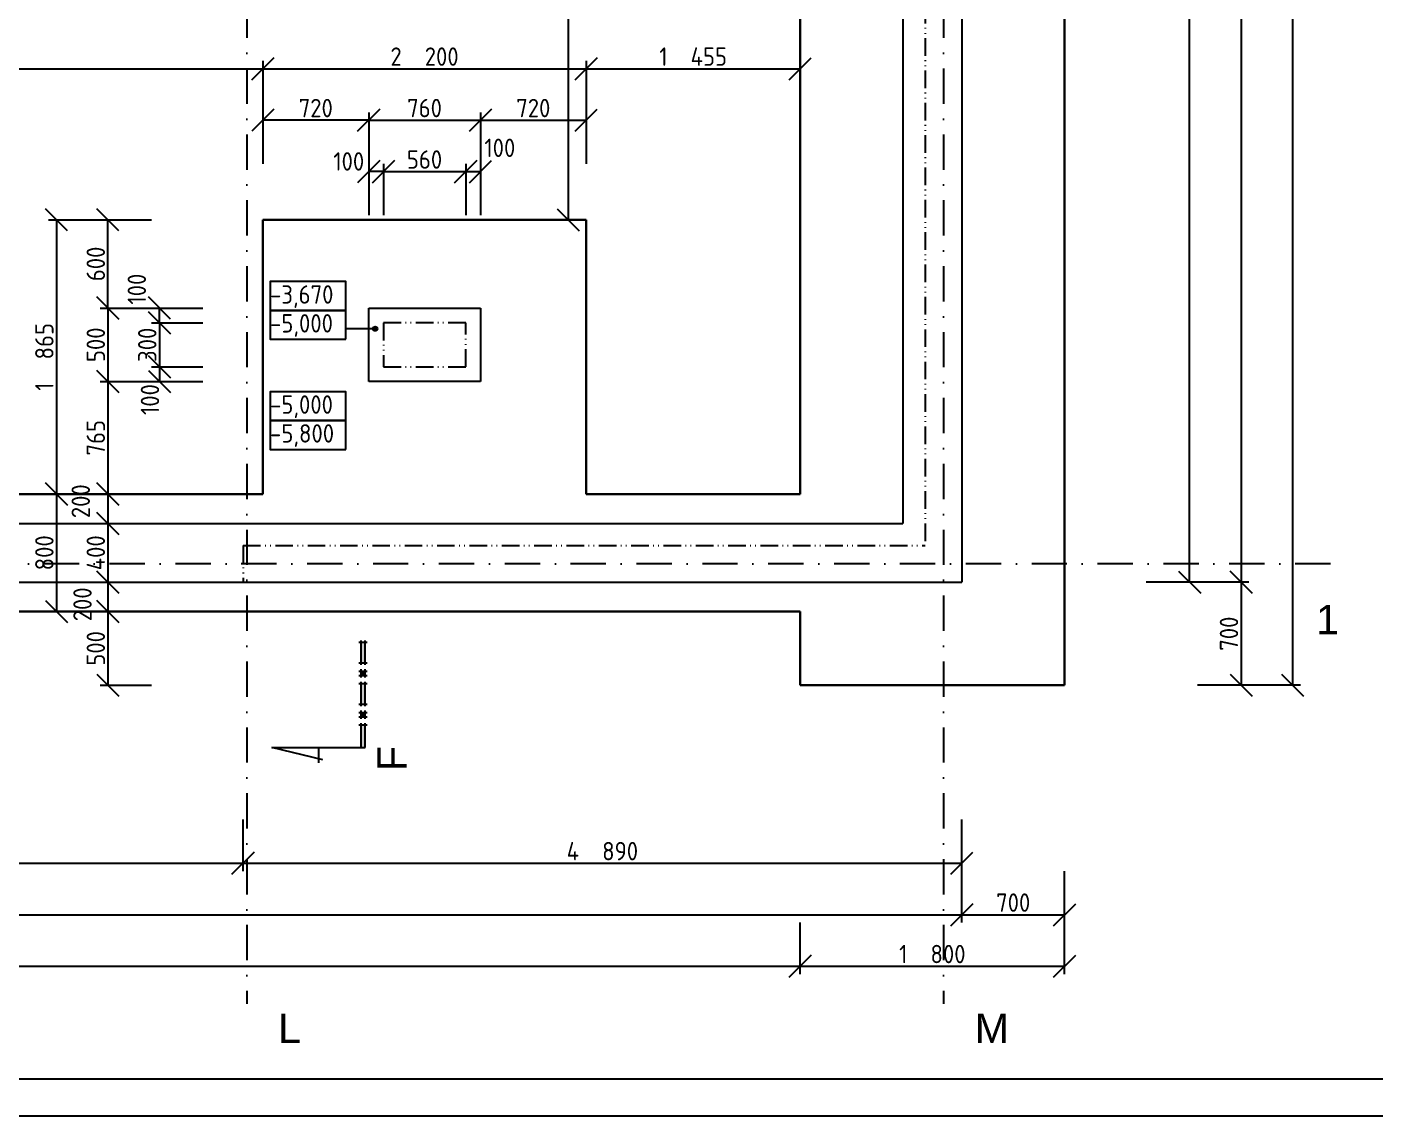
# Model space of a CAD drawing. Extents: x 4511820 to 5180432, y -1526536 to -944957.
# Drawn here: x 5034561 to 5043733, y -1502899 to -1495491 of the extents above; entities that cross this region are included whole.
import ezdxf

# ---------------------------------------------------------------- set-up
doc = ezdxf.new("R2010")
doc.units = 0
doc.header["$MEASUREMENT"] = 0
doc.linetypes.add('ACAD_ISO12W100', pattern=[22, 12, -3, 0.5, -3, 0.5, -3])
doc.linetypes.add('BODKOCIARKOVANA_3', pattern=[5.6, 3, -1.3, 0, -1.3])
doc.layers.get('0').update_dxf_attribs({"linetype": 'CONTINUOUS'})
doc.layers.get('Defpoints').update_dxf_attribs({"color": 61, "linetype": 'CONTINUOUS'})
for name, color, linetype in [('KÓTY', 4, 'CONTINUOUS'), ('MÚRY', 1, 'CONTINUOUS'), ('osi', 253, 'CONTINUOUS'), ('TENKÁ', 7, 'CONTINUOUS')]:
    doc.layers.add(name, color=color, linetype=linetype)
doc.styles.add('styl1', font='arial.ttf')
doc.styles.add('STYLE1', font='isocp.shx')
doc.dimstyles.new('STANDARD-50', dxfattribs={"dimtxt": 125, "dimasz": 150, "dimexe": 10, "dimexo": 200, "dimgap": 20, "dimtad": 1, "dimdsep": 46, "dimlunit": 6, "dimtxsty": 'STYLE1', "dimblk1": 'OBLIQUE', "dimblk2": 'OBLIQUE', "dimsah": 1, "dimcen": 2.5, "dimse1": 1, "dimse2": 1, "dimadec": 0, "dimazin": 0, "dimtfac": 1, "dimtmove": 1, "dimatfit": 3, "dimldrblk": 'OBLIQUE', "dimfxl": 1, "dimtolj": 1, "dimtzin": 0, "dimarcsym": 0})

# ---------------------------------------------------------------- blocks, each defined once
blk = doc.blocks.new('_OBLIQUE')
at = {"color": 0, "linetype": 'ByBlock'}
blk.add_line((-0.5, -0.5), (0.5, 0.5), dxfattribs=at)
blk = doc.blocks.new('*D43193')
at = {"layer": 'Defpoints', "color": 0}
for p in [(5039821, -1495775.5), (5038366, -1496803), (5039821, -1496803)]:
    blk.add_point(p, dxfattribs=at)
at = {"layer": 'KÓTY', "color": 0, "lineweight": -2}
blk.add_line((5038366, -1495775.5), (5039821, -1495775.5), dxfattribs=at)
at = {"layer": 'KÓTY', "color": 0, "linetype": 'ByBlock', "lineweight": -2, "xscale": 150, "yscale": 150, "zscale": 150, "rotation": 180}
blk.add_blockref('_OBLIQUE', (5038366, -1495775.5), dxfattribs=at)
at = {"layer": 'KÓTY', "color": 0, "linetype": 'ByBlock', "lineweight": -2, "xscale": 150, "yscale": 150, "zscale": 150}
blk.add_blockref('_OBLIQUE', (5039821, -1495775.5), dxfattribs=at)
at = {"layer": 'KÓTY', "color": 0, "insert": (5039093.5, -1495693), "char_height": 125, "attachment_point": 5, "style": 'STYLE1'}
blk.add_mtext('\\A1;1ﾠ455', dxfattribs=at)
blk = doc.blocks.new('*D43199')
at = {"layer": 'Defpoints', "color": 0}
for p in [(5036166, -1495775.5), (5031811, -1496803), (5036166, -1496803)]:
    blk.add_point(p, dxfattribs=at)
at = {"layer": 'KÓTY', "color": 0, "lineweight": -2}
blk.add_line((5031811, -1495775.5), (5036166, -1495775.5), dxfattribs=at)
at = {"layer": 'KÓTY', "color": 0, "linetype": 'ByBlock', "lineweight": -2, "xscale": 150, "yscale": 150, "zscale": 150, "rotation": 180}
blk.add_blockref('_OBLIQUE', (5031811, -1495775.5), dxfattribs=at)
at = {"layer": 'KÓTY', "color": 0, "linetype": 'ByBlock', "lineweight": -2, "xscale": 150, "yscale": 150, "zscale": 150}
blk.add_blockref('_OBLIQUE', (5036166, -1495775.5), dxfattribs=at)
at = {"layer": 'KÓTY', "color": 0, "insert": (5033988.5, -1495692.957367), "char_height": 125, "attachment_point": 5, "style": 'STYLE1'}
blk.add_mtext('\\A1;4ﾠ355', dxfattribs=at)
blk = doc.blocks.new('*D43200')
at = {"layer": 'Defpoints', "color": 0}
for p in [(5038366, -1495775.5), (5036166, -1496803), (5038366, -1496803)]:
    blk.add_point(p, dxfattribs=at)
at = {"layer": 'KÓTY', "color": 0, "lineweight": -2}
blk.add_line((5036166, -1495775.5), (5038366, -1495775.5), dxfattribs=at)
at = {"layer": 'KÓTY', "color": 0, "linetype": 'ByBlock', "lineweight": -2, "xscale": 150, "yscale": 150, "zscale": 150, "rotation": 180}
blk.add_blockref('_OBLIQUE', (5036166, -1495775.5), dxfattribs=at)
at = {"layer": 'KÓTY', "color": 0, "linetype": 'ByBlock', "lineweight": -2, "xscale": 150, "yscale": 150, "zscale": 150}
blk.add_blockref('_OBLIQUE', (5038366, -1495775.5), dxfattribs=at)
at = {"layer": 'KÓTY', "color": 0, "insert": (5037266, -1495692.957367), "char_height": 125, "attachment_point": 5, "style": 'STYLE1'}
blk.add_mtext('\\A1;2ﾠ200', dxfattribs=at)
blk = doc.blocks.new('*D43204')
at = {"layer": 'Defpoints', "color": 0}
for p in [(5036166, -1496125.5), (5036166, -1497403), (5036886, -1497403)]:
    blk.add_point(p, dxfattribs=at)
at = {"layer": 'KÓTY', "color": 0, "lineweight": -2}
blk.add_line((5036886, -1496125.5), (5036166, -1496125.5), dxfattribs=at)
at = {"layer": 'KÓTY', "color": 0, "linetype": 'ByBlock', "lineweight": -2, "xscale": 150, "yscale": 150, "zscale": 150, "rotation": 180}
blk.add_blockref('_OBLIQUE', (5036166, -1496125.5), dxfattribs=at)
at = {"layer": 'KÓTY', "color": 0, "linetype": 'ByBlock', "lineweight": -2, "xscale": 150, "yscale": 150, "zscale": 150}
blk.add_blockref('_OBLIQUE', (5036886, -1496125.5), dxfattribs=at)
at = {"layer": 'KÓTY', "color": 0, "insert": (5036526, -1496043), "char_height": 125, "attachment_point": 5, "style": 'STYLE1'}
blk.add_mtext('\\A1;720', dxfattribs=at)
blk = doc.blocks.new('*D43205')
at = {"layer": 'Defpoints', "color": 0}
for p in [(5037646, -1496125.5), (5036886, -1497403), (5037646, -1497403)]:
    blk.add_point(p, dxfattribs=at)
at = {"layer": 'KÓTY', "color": 0, "lineweight": -2}
blk.add_line((5036886, -1496125.5), (5037646, -1496125.5), dxfattribs=at)
at = {"layer": 'KÓTY', "color": 0, "linetype": 'ByBlock', "lineweight": -2, "xscale": 150, "yscale": 150, "zscale": 150, "rotation": 180}
blk.add_blockref('_OBLIQUE', (5036886, -1496125.5), dxfattribs=at)
at = {"layer": 'KÓTY', "color": 0, "linetype": 'ByBlock', "lineweight": -2, "xscale": 150, "yscale": 150, "zscale": 150}
blk.add_blockref('_OBLIQUE', (5037646, -1496125.5), dxfattribs=at)
at = {"layer": 'KÓTY', "color": 0, "insert": (5037266, -1496043), "char_height": 125, "attachment_point": 5, "style": 'STYLE1'}
blk.add_mtext('\\A1;760', dxfattribs=at)
blk = doc.blocks.new('*D43206')
at = {"layer": 'Defpoints', "color": 0}
for p in [(5038366, -1496125.5), (5037646, -1497403), (5038366, -1497403)]:
    blk.add_point(p, dxfattribs=at)
at = {"layer": 'KÓTY', "color": 0, "lineweight": -2}
blk.add_line((5037646, -1496125.5), (5038366, -1496125.5), dxfattribs=at)
at = {"layer": 'KÓTY', "color": 0, "linetype": 'ByBlock', "lineweight": -2, "xscale": 150, "yscale": 150, "zscale": 150, "rotation": 180}
blk.add_blockref('_OBLIQUE', (5037646, -1496125.5), dxfattribs=at)
at = {"layer": 'KÓTY', "color": 0, "linetype": 'ByBlock', "lineweight": -2, "xscale": 150, "yscale": 150, "zscale": 150}
blk.add_blockref('_OBLIQUE', (5038366, -1496125.5), dxfattribs=at)
at = {"layer": 'KÓTY', "color": 0, "insert": (5038006, -1496043), "char_height": 125, "attachment_point": 5, "style": 'STYLE1'}
blk.add_mtext('\\A1;720', dxfattribs=at)
blk = doc.blocks.new('*D43207')
at = {"layer": 'Defpoints', "color": 0}
for p in [(5037546, -1496475.5), (5036986, -1497503), (5037546, -1497503)]:
    blk.add_point(p, dxfattribs=at)
at = {"layer": 'KÓTY', "color": 0, "lineweight": -2}
blk.add_line((5036986, -1496475.5), (5037546, -1496475.5), dxfattribs=at)
at = {"layer": 'KÓTY', "color": 0, "linetype": 'ByBlock', "lineweight": -2, "xscale": 150, "yscale": 150, "zscale": 150, "rotation": 180}
blk.add_blockref('_OBLIQUE', (5036986, -1496475.5), dxfattribs=at)
at = {"layer": 'KÓTY', "color": 0, "linetype": 'ByBlock', "lineweight": -2, "xscale": 150, "yscale": 150, "zscale": 150}
blk.add_blockref('_OBLIQUE', (5037546, -1496475.5), dxfattribs=at)
at = {"layer": 'KÓTY', "color": 0, "insert": (5037266, -1496393), "char_height": 125, "attachment_point": 5, "style": 'STYLE1'}
blk.add_mtext('\\A1;560', dxfattribs=at)
blk = doc.blocks.new('*D43208')
at = {"layer": 'Defpoints', "color": 0}
for p in [(5037646, -1496475.5), (5037546, -1497503), (5037646, -1497503)]:
    blk.add_point(p, dxfattribs=at)
at = {"layer": 'KÓTY', "color": 0, "lineweight": -2}
blk.add_line((5037546, -1496475.5), (5037646, -1496475.5), dxfattribs=at)
at = {"layer": 'KÓTY', "color": 0, "linetype": 'ByBlock', "lineweight": -2, "xscale": 150, "yscale": 150, "zscale": 150, "rotation": 180}
blk.add_blockref('_OBLIQUE', (5037546, -1496475.5), dxfattribs=at)
at = {"layer": 'KÓTY', "color": 0, "linetype": 'ByBlock', "lineweight": -2, "xscale": 150, "yscale": 150, "zscale": 150}
blk.add_blockref('_OBLIQUE', (5037646, -1496475.5), dxfattribs=at)
at = {"layer": 'KÓTY', "color": 0, "insert": (5037778.5, -1496313.5), "char_height": 125, "attachment_point": 5, "style": 'STYLE1'}
blk.add_mtext('\\A1;100', dxfattribs=at)
blk = doc.blocks.new('*D43209')
at = {"layer": 'Defpoints', "color": 0}
for p in [(5036886, -1496475.5), (5036886, -1497803), (5036986, -1497803)]:
    blk.add_point(p, dxfattribs=at)
at = {"layer": 'KÓTY', "color": 0, "lineweight": -2}
blk.add_line((5036986, -1496475.5), (5036886, -1496475.5), dxfattribs=at)
at = {"layer": 'KÓTY', "color": 0, "linetype": 'ByBlock', "lineweight": -2, "xscale": 150, "yscale": 150, "zscale": 150, "rotation": 180}
blk.add_blockref('_OBLIQUE', (5036886, -1496475.5), dxfattribs=at)
at = {"layer": 'KÓTY', "color": 0, "linetype": 'ByBlock', "lineweight": -2, "xscale": 150, "yscale": 150, "zscale": 150}
blk.add_blockref('_OBLIQUE', (5036986, -1496475.5), dxfattribs=at)
at = {"layer": 'KÓTY', "color": 0, "insert": (5036750.5, -1496406), "char_height": 125, "attachment_point": 5, "style": 'STYLE1'}
blk.add_mtext('\\A1;100', dxfattribs=at)
blk = doc.blocks.new('*D43424')
at = {"layer": 'Defpoints', "color": 0}
for p in [(5037256, -1493528), (5037256, -1496803), (5038244, -1496803)]:
    blk.add_point(p, dxfattribs=at)
at = {"layer": 'KÓTY', "color": 0, "lineweight": -2}
blk.add_line((5038244, -1493528), (5038244, -1496803), dxfattribs=at)
at = {"layer": 'KÓTY', "color": 0, "linetype": 'ByBlock', "lineweight": -2, "xscale": 150, "yscale": 150, "zscale": 150}
for p, rotation in [((5038244, -1493528), 90), ((5038244, -1496803), 270)]:
    blk.add_blockref('_OBLIQUE', p, dxfattribs=dict(at, rotation=rotation))
at = {"layer": 'KÓTY', "color": 0, "insert": (5038161.5, -1495165.5), "char_height": 125, "attachment_point": 5, "rotation": 90, "style": 'STYLE1'}
blk.add_mtext('\\A1;3ﾠ275', dxfattribs=at)
blk = doc.blocks.new('*D43456')
at = {"layer": 'Defpoints', "color": 0}
for p in [(5036886, -1497403), (5035112, -1497903), (5036886, -1497903)]:
    blk.add_point(p, dxfattribs=at)
at = {"layer": 'KÓTY', "color": 0, "lineweight": -2}
blk.add_line((5035112, -1497403), (5035112, -1497903), dxfattribs=at)
at = {"layer": 'KÓTY', "color": 0, "linetype": 'ByBlock', "lineweight": -2, "xscale": 150, "yscale": 150, "zscale": 150}
for p, rotation in [((5035112, -1497403), 90), ((5035112, -1497903), 270)]:
    blk.add_blockref('_OBLIQUE', p, dxfattribs=dict(at, rotation=rotation))
at = {"layer": 'KÓTY', "color": 0, "insert": (5035029.5, -1497653), "char_height": 125, "attachment_point": 5, "rotation": 90, "style": 'STYLE1'}
blk.add_mtext('\\A1;500', dxfattribs=at)
blk = doc.blocks.new('*D43457')
at = {"layer": 'Defpoints', "color": 0}
for p in [(5037436, -1497503), (5035462, -1497803), (5037436, -1497803)]:
    blk.add_point(p, dxfattribs=at)
at = {"layer": 'KÓTY', "color": 0, "lineweight": -2}
blk.add_line((5035462, -1497503), (5035462, -1497803), dxfattribs=at)
at = {"layer": 'KÓTY', "color": 0, "linetype": 'ByBlock', "lineweight": -2, "xscale": 150, "yscale": 150, "zscale": 150}
for p, rotation in [((5035462, -1497503), 90), ((5035462, -1497803), 270)]:
    blk.add_blockref('_OBLIQUE', p, dxfattribs=dict(at, rotation=rotation))
at = {"layer": 'KÓTY', "color": 0, "insert": (5035379.5, -1497653), "char_height": 125, "attachment_point": 5, "rotation": 90, "style": 'STYLE1'}
blk.add_mtext('\\A1;300', dxfattribs=at)
blk = doc.blocks.new('*D43458')
at = {"layer": 'Defpoints', "color": 0}
for p in [(5035462, -1497403), (5036986, -1497403), (5036986, -1497503)]:
    blk.add_point(p, dxfattribs=at)
at = {"layer": 'KÓTY', "color": 0, "lineweight": -2}
blk.add_line((5035462, -1497503), (5035462, -1497403), dxfattribs=at)
at = {"layer": 'KÓTY', "color": 0, "linetype": 'ByBlock', "lineweight": -2, "xscale": 150, "yscale": 150, "zscale": 150}
for p, rotation in [((5035462, -1497403), 90), ((5035462, -1497503), 270)]:
    blk.add_blockref('_OBLIQUE', p, dxfattribs=dict(at, rotation=rotation))
at = {"layer": 'KÓTY', "color": 0, "insert": (5035308.5, -1497274.5), "char_height": 125, "attachment_point": 5, "rotation": 90, "style": 'STYLE1'}
blk.add_mtext('\\A1;100', dxfattribs=at)
blk = doc.blocks.new('*D43459')
at = {"layer": 'Defpoints', "color": 0}
for p in [(5036986, -1497803), (5035462, -1497903), (5036986, -1497903)]:
    blk.add_point(p, dxfattribs=at)
at = {"layer": 'KÓTY', "color": 0, "lineweight": -2}
blk.add_line((5035462, -1497803), (5035462, -1497903), dxfattribs=at)
at = {"layer": 'KÓTY', "color": 0, "linetype": 'ByBlock', "lineweight": -2, "xscale": 150, "yscale": 150, "zscale": 150}
for p, rotation in [((5035462, -1497803), 90), ((5035462, -1497903), 270)]:
    blk.add_blockref('_OBLIQUE', p, dxfattribs=dict(at, rotation=rotation))
at = {"layer": 'KÓTY', "color": 0, "insert": (5035398, -1498025.5), "char_height": 125, "attachment_point": 5, "rotation": 90, "style": 'STYLE1'}
blk.add_mtext('\\A1;100', dxfattribs=at)
blk = doc.blocks.new('*D43462')
at = {"layer": 'Defpoints', "color": 0}
for p in [(5035112, -1496803), (5036886, -1496803), (5036886, -1497403)]:
    blk.add_point(p, dxfattribs=at)
at = {"layer": 'KÓTY', "color": 0, "lineweight": -2}
blk.add_line((5035112, -1497403), (5035112, -1496803), dxfattribs=at)
at = {"layer": 'KÓTY', "color": 0, "linetype": 'ByBlock', "lineweight": -2, "xscale": 150, "yscale": 150, "zscale": 150}
for p, rotation in [((5035112, -1496803), 90), ((5035112, -1497403), 270)]:
    blk.add_blockref('_OBLIQUE', p, dxfattribs=dict(at, rotation=rotation))
at = {"layer": 'KÓTY', "color": 0, "insert": (5035029.5, -1497103), "char_height": 125, "attachment_point": 5, "rotation": 90, "style": 'STYLE1'}
blk.add_mtext('\\A1;600', dxfattribs=at)
blk = doc.blocks.new('*D43463')
at = {"layer": 'Defpoints', "color": 0}
for p in [(5036886, -1497903), (5035112, -1498668), (5036166, -1498668)]:
    blk.add_point(p, dxfattribs=at)
at = {"layer": 'KÓTY', "color": 0, "lineweight": -2}
blk.add_line((5035112, -1497903), (5035112, -1498668), dxfattribs=at)
at = {"layer": 'KÓTY', "color": 0, "linetype": 'ByBlock', "lineweight": -2, "xscale": 150, "yscale": 150, "zscale": 150}
for p, rotation in [((5035112, -1497903), 90), ((5035112, -1498668), 270)]:
    blk.add_blockref('_OBLIQUE', p, dxfattribs=dict(at, rotation=rotation))
at = {"layer": 'KÓTY', "color": 0, "insert": (5035029.5, -1498285.5), "char_height": 125, "attachment_point": 5, "rotation": 90, "style": 'STYLE1'}
blk.add_mtext('\\A1;765', dxfattribs=at)
blk = doc.blocks.new('*D43466')
at = {"layer": 'Defpoints', "color": 0}
for p in [(5036166, -1496803), (5034762, -1498668), (5036166, -1498668)]:
    blk.add_point(p, dxfattribs=at)
at = {"layer": 'KÓTY', "color": 0, "lineweight": -2}
blk.add_line((5034762, -1496803), (5034762, -1498668), dxfattribs=at)
at = {"layer": 'KÓTY', "color": 0, "linetype": 'ByBlock', "lineweight": -2, "xscale": 150, "yscale": 150, "zscale": 150}
for p, rotation in [((5034762, -1496803), 90), ((5034762, -1498668), 270)]:
    blk.add_blockref('_OBLIQUE', p, dxfattribs=dict(at, rotation=rotation))
at = {"layer": 'KÓTY', "color": 0, "insert": (5034679.5, -1497735.5), "char_height": 125, "attachment_point": 5, "rotation": 90, "style": 'STYLE1'}
blk.add_mtext('\\A1;1ﾠ865', dxfattribs=at)
blk = doc.blocks.new('*D43467')
at = {"layer": 'Defpoints', "color": 0}
for p in [(5036166, -1498668), (5034762, -1499468), (5036166, -1499468)]:
    blk.add_point(p, dxfattribs=at)
at = {"layer": 'KÓTY', "color": 0, "lineweight": -2}
blk.add_line((5034762, -1498668), (5034762, -1499468), dxfattribs=at)
at = {"layer": 'KÓTY', "color": 0, "linetype": 'ByBlock', "lineweight": -2, "xscale": 150, "yscale": 150, "zscale": 150}
for p, rotation in [((5034762, -1498668), 90), ((5034762, -1499468), 270)]:
    blk.add_blockref('_OBLIQUE', p, dxfattribs=dict(at, rotation=rotation))
at = {"layer": 'KÓTY', "color": 0, "insert": (5034679.5, -1499068), "char_height": 125, "attachment_point": 5, "rotation": 90, "style": 'STYLE1'}
blk.add_mtext('\\A1;800', dxfattribs=at)
blk = doc.blocks.new('*D43468')
at = {"layer": 'Defpoints', "color": 0}
for p in [(5035112, -1498668), (5035112, -1498868), (5035112, -1498868)]:
    blk.add_point(p, dxfattribs=at)
at = {"layer": 'KÓTY', "color": 0, "lineweight": -2}
blk.add_line((5035112, -1498668), (5035112, -1498868), dxfattribs=at)
at = {"layer": 'KÓTY', "color": 0, "linetype": 'ByBlock', "lineweight": -2, "xscale": 150, "yscale": 150, "zscale": 150}
for p, rotation in [((5035112, -1498668), 90), ((5035112, -1498868), 270)]:
    blk.add_blockref('_OBLIQUE', p, dxfattribs=dict(at, rotation=rotation))
at = {"layer": 'KÓTY', "color": 0, "insert": (5034927, -1498717.2), "char_height": 125, "attachment_point": 5, "rotation": 90, "style": 'STYLE1'}
blk.add_mtext('\\A1;200', dxfattribs=at)
blk = doc.blocks.new('*D43469')
at = {"layer": 'Defpoints', "color": 0}
for p in [(5035112, -1498868), (5035112, -1499268), (5035112, -1499268)]:
    blk.add_point(p, dxfattribs=at)
at = {"layer": 'KÓTY', "color": 0, "lineweight": -2}
blk.add_line((5035112, -1498868), (5035112, -1499268), dxfattribs=at)
at = {"layer": 'KÓTY', "color": 0, "linetype": 'ByBlock', "lineweight": -2, "xscale": 150, "yscale": 150, "zscale": 150}
for p, rotation in [((5035112, -1498868), 90), ((5035112, -1499268), 270)]:
    blk.add_blockref('_OBLIQUE', p, dxfattribs=dict(at, rotation=rotation))
at = {"layer": 'KÓTY', "color": 0, "insert": (5035029.5, -1499068), "char_height": 125, "attachment_point": 5, "rotation": 90, "style": 'STYLE1'}
blk.add_mtext('\\A1;400', dxfattribs=at)
blk = doc.blocks.new('*D43470')
at = {"layer": 'Defpoints', "color": 0}
for p in [(5035112, -1499268), (5035112, -1499468), (5035112, -1499468)]:
    blk.add_point(p, dxfattribs=at)
at = {"layer": 'KÓTY', "color": 0, "lineweight": -2}
blk.add_line((5035112, -1499268), (5035112, -1499468), dxfattribs=at)
at = {"layer": 'KÓTY', "color": 0, "linetype": 'ByBlock', "lineweight": -2, "xscale": 150, "yscale": 150, "zscale": 150}
for p, rotation in [((5035112, -1499268), 90), ((5035112, -1499468), 270)]:
    blk.add_blockref('_OBLIQUE', p, dxfattribs=dict(at, rotation=rotation))
at = {"layer": 'KÓTY', "color": 0, "insert": (5034939, -1499418.5), "char_height": 125, "attachment_point": 5, "rotation": 90, "style": 'STYLE1'}
blk.add_mtext('\\A1;200', dxfattribs=at)
blk = doc.blocks.new('*D43471')
at = {"layer": 'Defpoints', "color": 0}
for p in [(5039821, -1499468), (5035112, -1499968), (5039821, -1499968)]:
    blk.add_point(p, dxfattribs=at)
at = {"layer": 'KÓTY', "color": 0, "lineweight": -2}
blk.add_line((5035112, -1499468), (5035112, -1499968), dxfattribs=at)
at = {"layer": 'KÓTY', "color": 0, "linetype": 'ByBlock', "lineweight": -2, "xscale": 150, "yscale": 150, "zscale": 150}
for p, rotation in [((5035112, -1499468), 90), ((5035112, -1499968), 270)]:
    blk.add_blockref('_OBLIQUE', p, dxfattribs=dict(at, rotation=rotation))
at = {"layer": 'KÓTY', "color": 0, "insert": (5035029.5, -1499718), "char_height": 125, "attachment_point": 5, "rotation": 90, "style": 'STYLE1'}
blk.add_mtext('\\A1;500', dxfattribs=at)
blk = doc.blocks.new('*D43485')
at = {"layer": 'Defpoints', "color": 0}
for p in [(5041621, -1472378), (5041621, -1499968), (5043171.5, -1499968)]:
    blk.add_point(p, dxfattribs=at)
at = {"layer": 'KÓTY', "color": 0, "lineweight": -2}
blk.add_line((5043171.5, -1472378), (5043171.5, -1499968), dxfattribs=at)
at = {"layer": 'KÓTY', "color": 0, "linetype": 'ByBlock', "lineweight": -2, "xscale": 150, "yscale": 150, "zscale": 150}
for p, rotation in [((5043171.5, -1472378), 90), ((5043171.5, -1499968), 270)]:
    blk.add_blockref('_OBLIQUE', p, dxfattribs=dict(at, rotation=rotation))
at = {"layer": 'KÓTY', "color": 0, "insert": (5043089, -1486173), "char_height": 125, "attachment_point": 5, "rotation": 90, "style": 'STYLE1'}
blk.add_mtext('\\A1;27ﾠ590', dxfattribs=at)
blk = doc.blocks.new('*D43487')
at = {"layer": 'Defpoints', "color": 0}
for p in [(5040921, -1472728), (5040921, -1499268), (5042821.5, -1499268)]:
    blk.add_point(p, dxfattribs=at)
at = {"layer": 'KÓTY', "color": 0, "lineweight": -2}
blk.add_line((5042821.5, -1472728), (5042821.5, -1499268), dxfattribs=at)
at = {"layer": 'KÓTY', "color": 0, "linetype": 'ByBlock', "lineweight": -2, "xscale": 150, "yscale": 150, "zscale": 150}
for p, rotation in [((5042821.5, -1472728), 90), ((5042821.5, -1499268), 270)]:
    blk.add_blockref('_OBLIQUE', p, dxfattribs=dict(at, rotation=rotation))
at = {"layer": 'KÓTY', "color": 0, "insert": (5042739, -1485998), "char_height": 125, "attachment_point": 5, "rotation": 90, "style": 'STYLE1'}
blk.add_mtext('\\A1;26ﾠ540', dxfattribs=at)
blk = doc.blocks.new('*D43488')
at = {"layer": 'Defpoints', "color": 0}
for p in [(5040921, -1499268), (5040721, -1499968), (5042821.5, -1499968)]:
    blk.add_point(p, dxfattribs=at)
at = {"layer": 'KÓTY', "color": 0, "lineweight": -2}
blk.add_line((5042821.5, -1499268), (5042821.5, -1499968), dxfattribs=at)
at = {"layer": 'KÓTY', "color": 0, "linetype": 'ByBlock', "lineweight": -2, "xscale": 150, "yscale": 150, "zscale": 150}
for p, rotation in [((5042821.5, -1499268), 90), ((5042821.5, -1499968), 270)]:
    blk.add_blockref('_OBLIQUE', p, dxfattribs=dict(at, rotation=rotation))
at = {"layer": 'KÓTY', "color": 0, "insert": (5042739, -1499618), "char_height": 125, "attachment_point": 5, "rotation": 90, "style": 'STYLE1'}
blk.add_mtext('\\A1;700', dxfattribs=at)
blk = doc.blocks.new('*D43551')
at = {"layer": 'Defpoints', "color": 0}
for p in [(5040921, -1473128), (5042471.5, -1473128), (5040921, -1499268)]:
    blk.add_point(p, dxfattribs=at)
at = {"layer": 'KÓTY', "color": 0, "lineweight": -2}
blk.add_line((5042471.5, -1499268), (5042471.5, -1473128), dxfattribs=at)
at = {"layer": 'KÓTY', "color": 0, "linetype": 'ByBlock', "lineweight": -2, "xscale": 150, "yscale": 150, "zscale": 150}
for p, rotation in [((5042471.5, -1473128), 90), ((5042471.5, -1499268), 270)]:
    blk.add_blockref('_OBLIQUE', p, dxfattribs=dict(at, rotation=rotation))
at = {"layer": 'KÓTY', "color": 0, "insert": (5042389, -1486198), "char_height": 125, "attachment_point": 5, "rotation": 90, "style": 'STYLE1'}
blk.add_mtext('\\A1;26ﾠ140', dxfattribs=at)
blk = doc.blocks.new('*D43583')
at = {"layer": 'Defpoints', "color": 0}
for p in [(5028341, -1499968), (5039821, -1499968), (5039821, -1501879.5)]:
    blk.add_point(p, dxfattribs=at)
at = {"layer": 'KÓTY', "color": 0, "lineweight": -2}
blk.add_line((5028341, -1501879.5), (5039821, -1501879.5), dxfattribs=at)
at = {"layer": 'KÓTY', "color": 0, "linetype": 'ByBlock', "lineweight": -2, "xscale": 150, "yscale": 150, "zscale": 150, "rotation": 180}
blk.add_blockref('_OBLIQUE', (5028341, -1501879.5), dxfattribs=at)
at = {"layer": 'KÓTY', "color": 0, "linetype": 'ByBlock', "lineweight": -2, "xscale": 150, "yscale": 150, "zscale": 150}
blk.add_blockref('_OBLIQUE', (5039821, -1501879.5), dxfattribs=at)
at = {"layer": 'KÓTY', "color": 0, "insert": (5034081, -1501797), "char_height": 125, "attachment_point": 5, "style": 'STYLE1'}
blk.add_mtext('\\A1;11ﾠ480', dxfattribs=at)
blk = doc.blocks.new('*D43584')
at = {"layer": 'Defpoints', "color": 0}
for p in [(5039821, -1499968), (5041621, -1499968), (5041621, -1501879.5)]:
    blk.add_point(p, dxfattribs=at)
at = {"layer": 'KÓTY', "color": 0, "lineweight": -2}
blk.add_line((5039821, -1501879.5), (5041621, -1501879.5), dxfattribs=at)
at = {"layer": 'KÓTY', "color": 0, "linetype": 'ByBlock', "lineweight": -2, "xscale": 150, "yscale": 150, "zscale": 150, "rotation": 180}
blk.add_blockref('_OBLIQUE', (5039821, -1501879.5), dxfattribs=at)
at = {"layer": 'KÓTY', "color": 0, "linetype": 'ByBlock', "lineweight": -2, "xscale": 150, "yscale": 150, "zscale": 150}
blk.add_blockref('_OBLIQUE', (5041621, -1501879.5), dxfattribs=at)
at = {"layer": 'KÓTY', "color": 0, "insert": (5040721, -1501797), "char_height": 125, "attachment_point": 5, "style": 'STYLE1'}
blk.add_mtext('\\A1;1ﾠ800', dxfattribs=at)
blk = doc.blocks.new('*D43601')
at = {"layer": 'Defpoints', "color": 0}
for p in [(5032031, -1499268), (5036031, -1499268), (5036031, -1501179.5)]:
    blk.add_point(p, dxfattribs=at)
at = {"layer": 'KÓTY', "color": 0, "lineweight": -2}
blk.add_line((5032031, -1501179.5), (5036031, -1501179.5), dxfattribs=at)
at = {"layer": 'KÓTY', "color": 0, "linetype": 'ByBlock', "lineweight": -2, "xscale": 150, "yscale": 150, "zscale": 150, "rotation": 180}
blk.add_blockref('_OBLIQUE', (5032031, -1501179.5), dxfattribs=at)
at = {"layer": 'KÓTY', "color": 0, "linetype": 'ByBlock', "lineweight": -2, "xscale": 150, "yscale": 150, "zscale": 150}
blk.add_blockref('_OBLIQUE', (5036031, -1501179.5), dxfattribs=at)
at = {"layer": 'KÓTY', "color": 0, "insert": (5034031, -1501097), "char_height": 125, "attachment_point": 5, "style": 'STYLE1'}
blk.add_mtext('\\A1;4ﾠ000', dxfattribs=at)
blk = doc.blocks.new('*D43602')
at = {"layer": 'Defpoints', "color": 0}
for p in [(5036031, -1499268), (5040921, -1499268), (5040921, -1501179.5)]:
    blk.add_point(p, dxfattribs=at)
at = {"layer": 'KÓTY', "color": 0, "lineweight": -2}
blk.add_line((5036031, -1501179.5), (5040921, -1501179.5), dxfattribs=at)
at = {"layer": 'KÓTY', "color": 0, "linetype": 'ByBlock', "lineweight": -2, "xscale": 150, "yscale": 150, "zscale": 150, "rotation": 180}
blk.add_blockref('_OBLIQUE', (5036031, -1501179.5), dxfattribs=at)
at = {"layer": 'KÓTY', "color": 0, "linetype": 'ByBlock', "lineweight": -2, "xscale": 150, "yscale": 150, "zscale": 150}
blk.add_blockref('_OBLIQUE', (5040921, -1501179.5), dxfattribs=at)
at = {"layer": 'KÓTY', "color": 0, "insert": (5038476, -1501097), "char_height": 125, "attachment_point": 5, "style": 'STYLE1'}
blk.add_mtext('\\A1;4ﾠ890', dxfattribs=at)
blk = doc.blocks.new('*D43604')
at = {"layer": 'Defpoints', "color": 0}
for p in [(5027241, -1499268), (5040921, -1499268), (5040921, -1501529.5)]:
    blk.add_point(p, dxfattribs=at)
at = {"layer": 'KÓTY', "color": 0, "lineweight": -2}
blk.add_line((5027241, -1501529.5), (5040921, -1501529.5), dxfattribs=at)
at = {"layer": 'KÓTY', "color": 0, "linetype": 'ByBlock', "lineweight": -2, "xscale": 150, "yscale": 150, "zscale": 150, "rotation": 180}
blk.add_blockref('_OBLIQUE', (5027241, -1501529.5), dxfattribs=at)
at = {"layer": 'KÓTY', "color": 0, "linetype": 'ByBlock', "lineweight": -2, "xscale": 150, "yscale": 150, "zscale": 150}
blk.add_blockref('_OBLIQUE', (5040921, -1501529.5), dxfattribs=at)
at = {"layer": 'KÓTY', "color": 0, "insert": (5034081, -1501447), "char_height": 125, "attachment_point": 5, "style": 'STYLE1'}
blk.add_mtext('\\A1;13ﾠ680', dxfattribs=at)
blk = doc.blocks.new('*D43605')
at = {"layer": 'Defpoints', "color": 0}
for p in [(5040921, -1499268), (5041621, -1499268), (5041621, -1501529.5)]:
    blk.add_point(p, dxfattribs=at)
at = {"layer": 'KÓTY', "color": 0, "lineweight": -2}
blk.add_line((5040921, -1501529.5), (5041621, -1501529.5), dxfattribs=at)
at = {"layer": 'KÓTY', "color": 0, "linetype": 'ByBlock', "lineweight": -2, "xscale": 150, "yscale": 150, "zscale": 150, "rotation": 180}
blk.add_blockref('_OBLIQUE', (5040921, -1501529.5), dxfattribs=at)
at = {"layer": 'KÓTY', "color": 0, "linetype": 'ByBlock', "lineweight": -2, "xscale": 150, "yscale": 150, "zscale": 150}
blk.add_blockref('_OBLIQUE', (5041621, -1501529.5), dxfattribs=at)
at = {"layer": 'KÓTY', "color": 0, "insert": (5041271, -1501447), "char_height": 125, "attachment_point": 5, "style": 'STYLE1'}
blk.add_mtext('\\A1;700', dxfattribs=at)

msp = doc.modelspace()

# ---------------------------------------------------------------- hatches: boundary and pattern name
at = {"layer": 'KÓTY', "ltscale": 0.25}
msp.add_hatch(color=256, dxfattribs=at).paths.add_polyline_path([(5036915.5, -1497544, 1), (5036945.5, -1497544, 1)])
at = {"layer": 'TENKÁ'}
h = msp.add_hatch(color=256, dxfattribs=at)
h.dxf.hatch_style = 1
h.paths.add_polyline_path([(5036861, -1499817.434), (5036835.125, -1499817.434), (5036835.125, -1499676.309), (5036861, -1499676.309)])
h = msp.add_hatch(color=256, dxfattribs=at)
h.dxf.hatch_style = 1
h.paths.add_polyline_path([(5036861, -1499902.559), (5036835.125, -1499902.559), (5036835.125, -1499872.309), (5036861, -1499872.309)])
h = msp.add_hatch(color=256, dxfattribs=at)
h.dxf.hatch_style = 1
h.paths.add_polyline_path([(5036861, -1499957.434), (5036861, -1500098.559), (5036835.125, -1500098.559), (5036835.125, -1499957.434)])
h = msp.add_hatch(color=256, dxfattribs=at)
h.dxf.hatch_style = 1
h.paths.add_polyline_path([(5036861, -1500183.684), (5036835.125, -1500183.684), (5036835.125, -1500153.434), (5036861, -1500153.434)])
h = msp.add_hatch(color=256, dxfattribs=at)
h.dxf.hatch_style = 1
h.paths.add_polyline_path([(5036861, -1500238.559), (5036861, -1500392.184), (5036835.125, -1500392.184), (5036835.125, -1500238.559)])

# ---------------------------------------------------------------- linework, layer by layer
at = {"layer": 'KÓTY'}
for p, q in [((5036166, -1495722.097), (5036166, -1496072.097)), ((5036166, -1495722.097), (5036166, -1496072.097)), ((5038366, -1495722.097), (5038366, -1496072.097)), ((5038366, -1495722.097), (5038366, -1496072.097)), ((5036166, -1496072.097), (5036166, -1496422.097)), ((5036166, -1496072.097), (5036166, -1496422.097)), ((5036886, -1496072.097), (5036886, -1496422.097)), ((5036886, -1496072.097), (5036886, -1496422.097)), ((5037646, -1496072.097), (5037646, -1496422.097)), ((5037646, -1496072.097), (5037646, -1496422.097)), ((5038366, -1496072.097), (5038366, -1496422.097)), ((5038366, -1496072.097), (5038366, -1496422.097)), ((5036886, -1496422.097), (5036886, -1496772.097)), ((5036886, -1496422.097), (5036886, -1496772.097)), ((5036986, -1496422.097), (5036986, -1496772.097)), ((5036986, -1496422.097), (5036986, -1496772.097)), ((5037546, -1496422.097), (5037546, -1496772.097)), ((5037546, -1496422.097), (5037546, -1496772.097)), ((5037646, -1496422.097), (5037646, -1496772.097)), ((5037646, -1496422.097), (5037646, -1496772.097)), ((5034708.597, -1496803), (5035058.597, -1496803)), ((5035058.597, -1496803), (5035408.597, -1496803)), ((5035058.597, -1497403), (5035408.597, -1497403)), ((5035408.597, -1497403), (5035758.597, -1497403)), ((5035408.597, -1497503), (5035758.597, -1497503)), ((5036930.5, -1497544), (5036731.316, -1497544)), ((5035408.597, -1497803), (5035758.597, -1497803)), ((5035058.597, -1497903), (5035408.597, -1497903)), ((5035408.597, -1497903), (5035758.597, -1497903)), ((5042524.903, -1499268), (5042174.903, -1499268)), ((5042874.903, -1499268), (5042524.903, -1499268)), ((5035058.597, -1499968), (5035408.597, -1499968)), ((5042874.903, -1499968), (5042524.903, -1499968)), ((5043224.903, -1499968), (5042874.903, -1499968)), ((5036031, -1501232.903), (5036031, -1500882.903)), ((5040921, -1501232.903), (5040921, -1500882.903)), ((5040921, -1501582.903), (5040921, -1501232.903)), ((5041621, -1501582.903), (5041621, -1501232.903)), ((5039821, -1501932.903), (5039821, -1501582.903)), ((5041621, -1501932.903), (5041621, -1501582.903))]:
    msp.add_line(p, q, dxfattribs=at)
at = {"layer": 'KÓTY', "ltscale": 0.25}
msp.add_circle((5036930.5, -1497544), 15, dxfattribs=at)
at = {"layer": 'MÚRY', "linetype": 'Continuous', "lineweight": 30}
for p, q in [((5041621, -1499968), (5041621, -1472378)), ((5039821, -1498668), (5039821, -1473578)), ((5036166, -1496803), (5038366, -1496803)), ((5036166, -1498668), (5036166, -1496803)), ((5038366, -1498668), (5038366, -1496803)), ((5031811, -1498668), (5036166, -1498668)), ((5038366, -1498668), (5039821, -1498668)), ((5028341, -1499468), (5039821, -1499468)), ((5039821, -1499468), (5039821, -1499968)), ((5039821, -1499968), (5041621, -1499968))]:
    msp.add_line(p, q, dxfattribs=at)
at = {"layer": 'osi', "linetype": 'BODKOCIARKOVANA_3', "ltscale": 80}
for p, q in [((5036056, -1463510.809), (5036056, -1502135.094)), ((5040796, -1463510.809), (5040796, -1502135.094)), ((5043429.122, -1499143), (4978440.258, -1499143))]:
    msp.add_line(p, q, dxfattribs=at)
at = {"layer": 'TENKÁ'}
for p, q in [((5040921, -1472728), (5040921, -1499268)), ((5040521, -1473178), (5040521, -1498868)), ((5036886, -1497903), (5036886, -1497403)), ((5036886, -1497403), (5037646, -1497403)), ((5037646, -1497403), (5037646, -1497903)), ((5037646, -1497903), (5036886, -1497903)), ((5027641, -1498868), (5040521, -1498868)), ((5027241, -1499268), (5040921, -1499268)), ((5036818.875, -1499676.309), (5036875.875, -1499676.309)), ((5036835.125, -1499829.934), (5036835.125, -1499663.809)), ((5036861, -1499829.934), (5036861, -1499663.809)), ((5036818.875, -1499817.434), (5036875.875, -1499817.434)), ((5036818.875, -1499872.309), (5036875.875, -1499872.309)), ((5036818.875, -1499902.559), (5036875.875, -1499902.559)), ((5036835.125, -1499915.059), (5036835.125, -1499859.809)), ((5036861, -1499915.059), (5036861, -1499859.809)), ((5036818.875, -1499957.434), (5036875.875, -1499957.434)), ((5036835.125, -1500111.059), (5036835.125, -1499944.934)), ((5036861, -1500111.059), (5036861, -1499944.934)), ((5036818.875, -1500098.559), (5036875.875, -1500098.559)), ((5036818.875, -1500153.434), (5036875.875, -1500153.434)), ((5036818.875, -1500183.684), (5036875.875, -1500183.684)), ((5036835.125, -1500196.184), (5036835.125, -1500140.934)), ((5036861, -1500196.184), (5036861, -1500140.934)), ((5036818.875, -1500238.559), (5036875.875, -1500238.559)), ((5036835.125, -1500392.184), (5036835.125, -1500226.059)), ((5036861, -1500392.184), (5036861, -1500226.059)), ((5036226, -1500392.184), (5036861, -1500392.184)), ((5036574.625, -1500475.309), (5036226, -1500392.184)), ((5036543.5, -1500392.184), (5036543.5, -1500495.434))]:
    msp.add_line(p, q, dxfattribs=at)
at = {"layer": 'TENKÁ', "color": 40, "linetype": 'ACAD_ISO12W100', "ltscale": 10}
for p, q in [((5040671, -1473128), (5040671, -1499018)), ((5037546, -1497503), (5036986, -1497503)), ((5036986, -1497503), (5036986, -1497803)), ((5037546, -1497803), (5037546, -1497503)), ((5036986, -1497803), (5037546, -1497803)), ((5036031, -1499018), (5040671, -1499018)), ((5036031, -1499018), (5036031, -1499268))]:
    msp.add_line(p, q, dxfattribs=at)
at = {"layer": 'TENKÁ', "color": 7}
for p, q in [((5054287, -1502648.728), (4978164.533, -1502648.728)), ((5054537, -1502898.728), (4977914.533, -1502898.728))]:
    msp.add_line(p, q, dxfattribs=at)
at = {"layer": 'TENKÁ', "ltscale": 0.25}
for points in [[(5036731.316, -1497419.5), (5036731.316, -1497223.25), (5036216.684, -1497223.25), (5036216.684, -1497419.5)], [(5036731.316, -1497615.75), (5036731.316, -1497419.5), (5036216.684, -1497419.5), (5036216.684, -1497615.75)], [(5036731.316, -1498168.25), (5036731.316, -1497972), (5036216.684, -1497972), (5036216.684, -1498168.25)], [(5036731.316, -1498364.5), (5036731.316, -1498168.25), (5036216.684, -1498168.25), (5036216.684, -1498364.5)]]:
    msp.add_lwpolyline(points, close=True, dxfattribs=at)

# ---------------------------------------------------------------- texts
for s, height, style, p in [('-3,670', 125, 'STYLE1', (5036215.573, -1497373.451)), ('-5,000', 125, 'STYLE1', (5036215.573, -1497569.701)), ('-5,000', 125, 'STYLE1', (5036215.573, -1498122.201)), ('-5,800', 125, 'STYLE1', (5036215.573, -1498318.451)), ('1', 200, 'styl1', (5043331.357, -1499622.078)), ('L', 200, 'styl1', (5036269.554, -1502402.097)), ('M', 200, 'styl1', (5041009.554, -1502402.097))]:
    msp.add_text(s, height=height, dxfattribs=dict(at, style=style)).set_placement(p)
at = {"layer": 'TENKÁ', "ltscale": 0.25, "style": 'styl1'}
msp.add_text('F', height=200, rotation=90, dxfattribs=at).set_placement((5037144.317, -1500552.261))

# ---------------------------------------------------------------- dimensions: what is measured, and where the dimension line sits
at = {"layer": 'KÓTY'}
for base, p1, p2, picture, middle in [((5043171.5, -1499968), (5041621, -1472378), (5041621, -1499968), '*D43485', (5043088.957, -1486173)), ((5042821.5, -1499268), (5040921, -1472728), (5040921, -1499268), '*D43487', (5042738.957, -1485998)), ((5042471.5, -1473128), (5040921, -1499268), (5040921, -1473128), '*D43551', (5042388.957, -1486198)), ((5038244, -1496803), (5037256, -1493528), (5037256, -1496803), '*D43424', (5038161.457, -1495165.5)), ((5034762, -1498668), (5036166, -1496803), (5036166, -1498668), '*D43466', (5034679.457, -1497735.5)), ((5035112, -1496803), (5036886, -1497403), (5036886, -1496803), '*D43462', (5035029.5, -1497103)), ((5035112, -1497903), (5036886, -1497403), (5036886, -1497903), '*D43456', (5035029.5, -1497653)), ((5035462, -1497803), (5037436, -1497503), (5037436, -1497803), '*D43457', (5035379.5, -1497653)), ((5035112, -1498668), (5036886, -1497903), (5036166, -1498668), '*D43463', (5035029.5, -1498285.5)), ((5034762, -1499468), (5036166, -1498668), (5036166, -1499468), '*D43467', (5034679.5, -1499068)), ((5035112, -1498868), (5035112, -1498668), (5035112, -1498868), '*D43468', (5034927, -1498717.25)), ((5035112, -1499268), (5035112, -1498868), (5035112, -1499268), '*D43469', (5035029.5, -1499068)), ((5042821.5, -1499968), (5040921, -1499268), (5040721, -1499968), '*D43488', (5042739, -1499618)), ((5035112, -1499968), (5039821, -1499468), (5039821, -1499968), '*D43471', (5035029.5, -1499718))]:
    dim = msp.add_linear_dim(base=base, p1=p1, p2=p2, angle=90, dimstyle='STANDARD-50', override={"dimtxsty": 'STYLE1', "dimldrblk": 'OBLIQUE'}, dxfattribs=at)
    dim.commit()
    dim.dimension.update_dxf_attribs({"geometry": picture, "text_midpoint": middle})
for base, p1, p2, picture, middle in [((5036166, -1495775.5), (5031811, -1496803), (5036166, -1496803), '*D43199', (5033988.5, -1495692.957)), ((5038366, -1495775.5), (5036166, -1496803), (5038366, -1496803), '*D43200', (5037266, -1495692.957)), ((5039821, -1495775.5), (5038366, -1496803), (5039821, -1496803), '*D43193', (5039093.5, -1495692.957)), ((5036166, -1496125.5), (5036886, -1497403), (5036166, -1497403), '*D43204', (5036526, -1496043)), ((5037646, -1496125.5), (5036886, -1497403), (5037646, -1497403), '*D43205', (5037266, -1496043)), ((5038366, -1496125.5), (5037646, -1497403), (5038366, -1497403), '*D43206', (5038006, -1496043)), ((5037546, -1496475.5), (5036986, -1497503), (5037546, -1497503), '*D43207', (5037266, -1496393)), ((5040921, -1501529.5), (5027241, -1499268), (5040921, -1499268), '*D43604', (5034081, -1501446.957)), ((5036031, -1501179.5), (5032031, -1499268), (5036031, -1499268), '*D43601', (5034031, -1501096.957)), ((5040921, -1501179.5), (5036031, -1499268), (5040921, -1499268), '*D43602', (5038476, -1501096.957)), ((5041621, -1501529.5), (5040921, -1499268), (5041621, -1499268), '*D43605', (5041271, -1501447)), ((5039821, -1501879.5), (5028341, -1499968), (5039821, -1499968), '*D43583', (5034081, -1501796.957)), ((5041621, -1501879.5), (5039821, -1499968), (5041621, -1499968), '*D43584', (5040721, -1501796.957))]:
    dim = msp.add_linear_dim(base=base, p1=p1, p2=p2, dimstyle='STANDARD-50', override={"dimtxsty": 'STYLE1', "dimldrblk": 'OBLIQUE'}, dxfattribs=at)
    dim.commit()
    dim.dimension.update_dxf_attribs({"geometry": picture, "text_midpoint": middle})
for base, p1, p2, picture, middle in [((5037646, -1496475.5), (5037546, -1497503), (5037646, -1497503), '*D43208', (5037778.5, -1496396)), ((5036886, -1496475.5), (5036986, -1497803), (5036886, -1497803), '*D43209', (5036750.5, -1496488.5))]:
    dim = msp.add_linear_dim(base=base, p1=p1, p2=p2, dimstyle='STANDARD-50', override={"dimtxsty": 'STYLE1', "dimldrblk": 'OBLIQUE'}, dxfattribs=at)
    dim.commit()
    dim.dimension.update_dxf_attribs({"geometry": picture, "text_midpoint": middle, "dimtype": 160})
for base, p1, p2, picture, middle in [((5035462, -1497403), (5036986, -1497503), (5036986, -1497403), '*D43458', (5035391, -1497274.5)), ((5035462, -1497903), (5036986, -1497803), (5036986, -1497903), '*D43459', (5035480.5, -1498025.5)), ((5035112, -1499468), (5035112, -1499268), (5035112, -1499468), '*D43470', (5035021.5, -1499418.5))]:
    dim = msp.add_linear_dim(base=base, p1=p1, p2=p2, angle=90, dimstyle='STANDARD-50', override={"dimtxsty": 'STYLE1', "dimldrblk": 'OBLIQUE'}, dxfattribs=at)
    dim.commit()
    dim.dimension.update_dxf_attribs({"geometry": picture, "text_midpoint": middle, "dimtype": 160})

doc.saveas('drawing.dxf')
